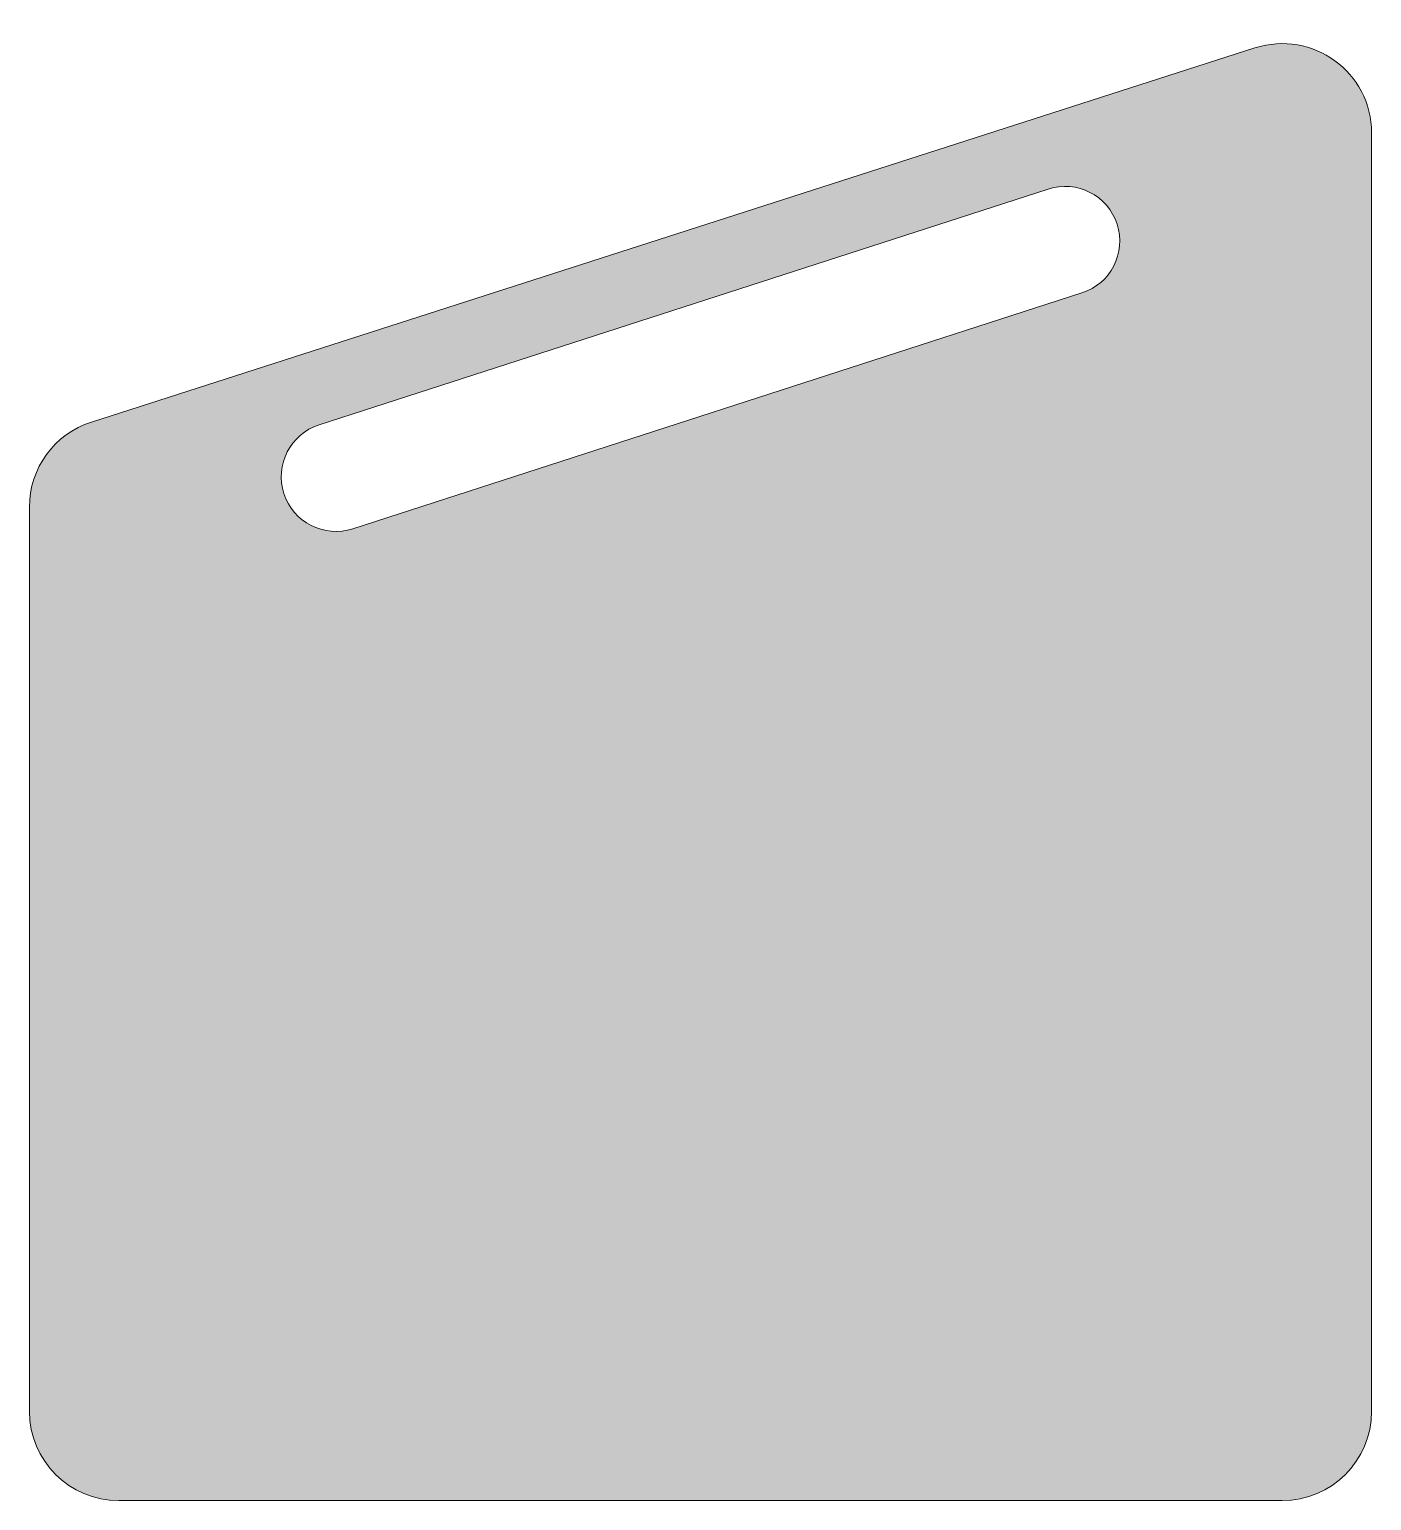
# Model space of a CAD drawing. Header units: inches. Extents: x 37.9 to 43.43, y -6.01 to 0.05.
import ezdxf

# ---------------------------------------------------------------- set-up
doc = ezdxf.new("R2010")
doc.units = ezdxf.units.IN
doc.header["$MEASUREMENT"] = 0
doc.layers.add('_U+0421_U+043B_U+043E_U+0439 1', color=7, linetype='Continuous')

# ---------------------------------------------------------------- blocks, each defined once
blk = doc.blocks.new('block 2')
at = {"layer": '_U+0421_U+043B_U+043E_U+0439 1', "lineweight": 0}
for points, knots in [([(42.9496, -0.0272), (42.9496, -0.0272), (38.1582, -1.5679), (38.1582, -1.5679), (38.0063, -1.6168), (37.9032, -1.7582), (37.9032, -1.9176), (37.9032, -1.9176), (37.9032, -5.6419), (37.9032, -5.6419), (37.9032, -5.8449), (38.0678, -6.0093), (38.271, -6.0093), (38.271, -6.0093), (43.0624, -6.0093), (43.0624, -6.0093), (43.2656, -6.0093), (43.4301, -5.8449), (43.4301, -5.6419), (43.4301, -5.6419), (43.4301, -0.3769), (43.4301, -0.3769), (43.4301, -0.1278), (43.1871, 0.0492), (42.9496, -0.0272)], [0, 0, 0, 0, 1, 1, 1, 2, 2, 2, 3, 3, 3, 4, 4, 4, 5, 5, 5, 6, 6, 6, 7, 7, 7, 8, 8, 8, 8]), ([(42.2372, -1.0362), (42.2372, -1.0362), (39.235, -2.0072), (39.235, -2.0072), (39.1167, -2.0454), (38.9896, -1.9807), (38.9512, -1.8624), (38.9129, -1.744), (38.9778, -1.6172), (39.0961, -1.579), (39.0961, -1.579), (42.0983, -0.6081), (42.0983, -0.6081), (42.2167, -0.5699), (42.3438, -0.6346), (42.3821, -0.7528), (42.4206, -0.8711), (42.3557, -0.9981), (42.2372, -1.0362)], [0, 0, 0, 0, 1, 1, 1, 2, 2, 2, 3, 3, 3, 4, 4, 4, 5, 5, 5, 6, 6, 6, 6])]:
    blk.add_open_spline(points, degree=3, knots=knots, dxfattribs=at)

msp = doc.modelspace()

# ---------------------------------------------------------------- hatches: boundary and pattern name
at = {"layer": '_U+0421_U+043B_U+043E_U+0439 1', "true_color": 0xffffff}
h = msp.add_hatch(color=7, dxfattribs=at)
h.dxf.hatch_style = 2
edge = h.paths.add_edge_path()
edge.add_spline(control_points=[(42.9496, -0.0272), (42.9496, -0.0272), (38.1582, -1.5679), (38.1582, -1.5679), (38.0063, -1.6168), (37.9032, -1.7582), (37.9032, -1.9176), (37.9032, -1.9176), (37.9032, -5.6419), (37.9032, -5.6419), (37.9032, -5.8449), (38.0678, -6.0093), (38.271, -6.0093), (38.271, -6.0093), (43.0624, -6.0093), (43.0624, -6.0093), (43.2656, -6.0093), (43.4301, -5.8449), (43.4301, -5.6419), (43.4301, -5.6419), (43.4301, -0.3769), (43.4301, -0.3769), (43.4301, -0.1278), (43.1871, 0.0492), (42.9496, -0.0272)], knot_values=[0, 0, 0, 0, 1, 1, 1, 2, 2, 2, 3, 3, 3, 4, 4, 4, 5, 5, 5, 6, 6, 6, 7, 7, 7, 8, 8, 8, 8], degree=3, periodic=1)
edge = h.paths.add_edge_path()
edge.add_spline(control_points=[(42.2372, -1.0362), (42.2372, -1.0362), (39.235, -2.0072), (39.235, -2.0072), (39.1167, -2.0454), (38.9896, -1.9807), (38.9512, -1.8624), (38.9129, -1.744), (38.9778, -1.6172), (39.0961, -1.579), (39.0961, -1.579), (42.0983, -0.6081), (42.0983, -0.6081), (42.2167, -0.5699), (42.3438, -0.6346), (42.3821, -0.7528), (42.4206, -0.8711), (42.3557, -0.9981), (42.2372, -1.0362)], knot_values=[0, 0, 0, 0, 1, 1, 1, 2, 2, 2, 3, 3, 3, 4, 4, 4, 5, 5, 5, 6, 6, 6, 6], degree=3, periodic=1)

# ---------------------------------------------------------------- block references
at = {"layer": '_U+0421_U+043B_U+043E_U+0439 1'}
msp.add_blockref('block 2', (0, 0), dxfattribs=at)

doc.saveas('drawing.dxf')
